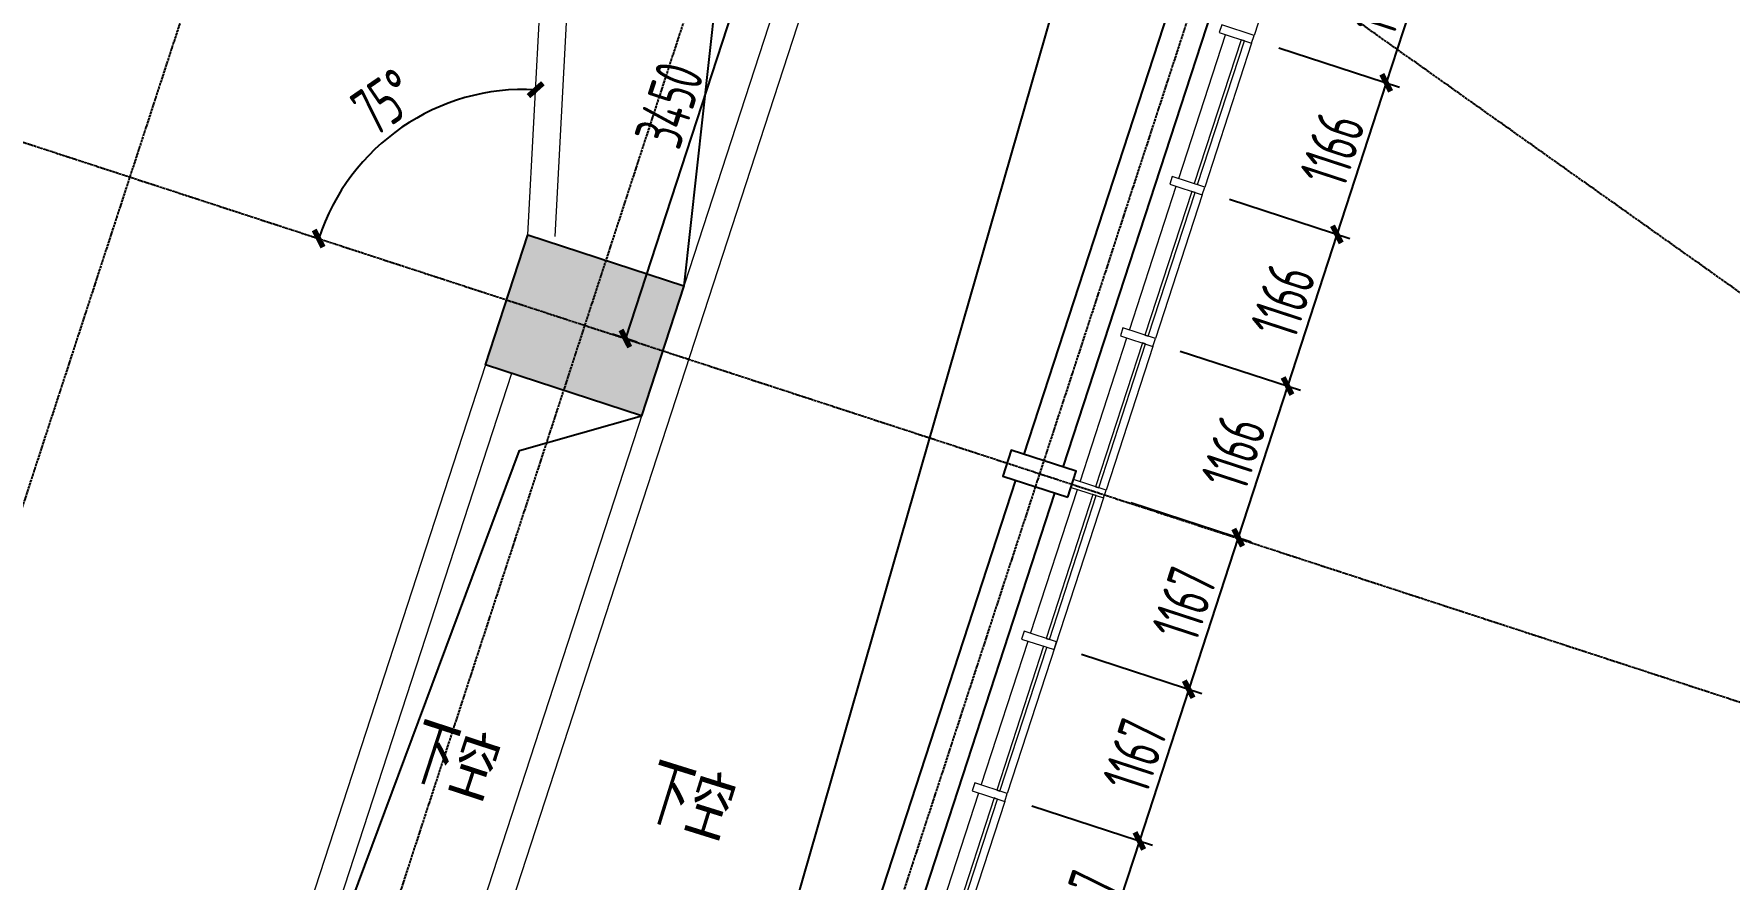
# Model space of a CAD drawing. Header units: millimetres. Extents: x 11515858 to 24947533, y -12764720 to -6305528.
# Drawn here: x 11859438 to 11871839, y -6341330 to -6335151 of the extents above; entities that cross this region are included whole.
import ezdxf
from ezdxf.enums import TextEntityAlignment as Align

# ---------------------------------------------------------------- set-up
doc = ezdxf.new("R2010")
doc.units = ezdxf.units.MM
doc.header["$LTSCALE"] = 10
for name, pattern in [('A2-RG-AXIS$0$CENTER', [2, 1.25, -0.25, 0.25, -0.25]), ('A2-RG-AXIS$0$DOTE', [2.42, 2, -0.2, 0.02, -0.2]), ('A2-RI-F3$0$HIDDEN', [0.375, 0.25, -0.125])]:
    doc.linetypes.add(name, pattern=pattern)
for name, color, linetype in [('A2-RB-F3$0$A-DIMS-100', 1, 'Continuous'), ('A2-RG-AXIS$0$A-GRID', 1, 'A2-RG-AXIS$0$CENTER'), ('A2-RI-F3$0$A-BEAM-PLAN-S', 2, 'Continuous'), ('A2-RI-F3$0$A-COLS-PLAN-C', 7, 'Continuous'), ('A2-RI-F3$0$A-SYMB-AREA', 4, 'Continuous'), ('A2-RI-F3$0$A-SYMB-NAME', 4, 'Continuous'), ('A2-RI-F3$0$A-SYMB-VOID', 35, 'Continuous'), ('A2-RS-F3$0$A-HATH-GRAY', 8, 'Continuous'), ('A2-RS-F3$0$A-WALL-CONC', 6, 'Continuous')]:
    doc.layers.add(name, color=color, linetype=linetype)
for name, color, linetype, lineweight in [('A2-RI-F3$0$A-GLAZ', 140, 'Continuous', 5), ('A2-RI-F3$0$A-GLAZ-CWMG', 3, 'Continuous', 5), ('A2-RI-F3$0$A-WALL', 7, 'Continuous', 5)]:
    doc.layers.add(name, color=color, linetype=linetype, lineweight=lineweight)
doc.styles.add('A2-RB-F3$0$XD2008', font='hzs.shx', dxfattribs={"width": 0.7, "bigfont": 'hztxt.shx'})
doc.styles.add('A2-RI-F3$0$ECADI', font='hzs.shx', dxfattribs={"width": 0.7, "bigfont": 'hztxt.shx'})
doc.dimstyles.new('A2-RB-F3$0$XD100', dxfattribs={"dimscale": 100, "dimtxt": 3.5, "dimasz": 1.5, "dimexe": 1, "dimexo": 2, "dimgap": 0.5, "dimtad": 1, "dimdec": 0, "dimdsep": 46, "dimtxsty": 'A2-RB-F3$0$XD2008', "dimcen": 2.5, "dimclrt": 4, "dimaunit": 1, "dimadec": 0, "dimazin": 0, "dimtfac": 1, "dimtdec": 0, "dimtix": 1, "dimtmove": 1, "dimatfit": 3, "dimfxl": 0, "dimtolj": 1, "dimtzin": 0, "dimarcsym": 0})
doc.dimstyles.new('A2-RB-F3$0$XD100$0', dxfattribs={"dimscale": 100, "dimtxt": 3.5, "dimasz": 1, "dimexe": 1, "dimexo": 2, "dimgap": 0.5, "dimtad": 1, "dimdec": 0, "dimdsep": 46, "dimtxsty": 'A2-RB-F3$0$XD2008', "dimblk1": 'A2-RB-F3$0$_ArchTick', "dimblk2": 'A2-RB-F3$0$_ArchTick', "dimsah": 1, "dimcen": 2.5, "dimclrt": 4, "dimaunit": 1, "dimadec": 0, "dimazin": 0, "dimtfac": 1, "dimtdec": 0, "dimtix": 1, "dimtmove": 1, "dimatfit": 3, "dimfxl": 0, "dimtolj": 1, "dimtzin": 0, "dimarcsym": 0})

# ---------------------------------------------------------------- blocks, each defined once
blk = doc.blocks.new('A2-RG-AXIS')
at = {"layer": 'A2-RG-AXIS$0$A-GRID', "linetype": 'A2-RG-AXIS$0$DOTE'}
for p, q in [((11866017.6, -6318162.5), (11852857, -6358539.7)), ((11875313.6, -6339447.6), (11845488.2, -6318303.1)), ((11869345.5, -6319247.1), (11856184.8, -6359624.4)), ((11872673.2, -6320331.8), (11859512.5, -6360709)), ((11838798, -6329240.5), (11876758.7, -6341613.5))]:
    blk.add_line(p, q, dxfattribs=at)
blk = doc.blocks.new('A2-RB-F3$0$_ArchTick')
at = {"color": 0, "linetype": 'ByBlock', "const_width": 0.4}
blk.add_lwpolyline([(-0.5, -0.5), (0.5, 0.5)], dxfattribs=at)
blk = doc.blocks.new('*D764')
at = {"layer": 'A2-RB-F3$0$A-DIMS-100', "color": 0, "lineweight": -2, "transparency": 16777216}
for p, q in [((11868907, -6334144), (11869788, -6334431)), ((11869693, -6334400), (11869331, -6335508)), ((11868546, -6335252), (11869427, -6335539))]:
    blk.add_line(p, q, dxfattribs=at)
at = {"layer": 'Defpoints', "color": 0, "transparency": 16777216}
for p in [(11868717, -6334082), (11868356, -6335190), (11869331, -6335508)]:
    blk.add_point(p, dxfattribs=at)
at = {"layer": 'A2-RB-F3$0$A-DIMS-100', "color": 0, "lineweight": -2, "transparency": 16777216, "xscale": 100, "yscale": 100, "zscale": 100}
for p, rotation in [((11869693, -6334400), 71.94704049330595), ((11869331, -6335508), 251.9470404933059)]:
    blk.add_blockref('A2-RB-F3$0$_ArchTick', p, dxfattribs=dict(at, rotation=rotation))
at = {"layer": 'A2-RB-F3$0$A-DIMS-100', "color": 4, "transparency": 16777216, "insert": (11869298, -6334884), "char_height": 350, "attachment_point": 5, "rotation": 71.947, "style": 'A2-RB-F3$0$XD2008'}
blk.add_mtext('\\A1;1166', dxfattribs=at)
blk = doc.blocks.new('*D765')
at = {"layer": 'A2-RB-F3$0$A-DIMS-100', "color": 0, "lineweight": -2, "transparency": 16777216}
for p, q in [((11868546, -6335252), (11869427, -6335539)), ((11869331, -6335508), (11868970, -6336616)), ((11868185, -6336360), (11869065, -6336647))]:
    blk.add_line(p, q, dxfattribs=at)
at = {"layer": 'Defpoints', "color": 0, "transparency": 16777216}
for p in [(11868356, -6335190), (11867995, -6336299), (11868970, -6336616)]:
    blk.add_point(p, dxfattribs=at)
at = {"layer": 'A2-RB-F3$0$A-DIMS-100', "color": 0, "lineweight": -2, "transparency": 16777216, "xscale": 100, "yscale": 100, "zscale": 100}
for p, rotation in [((11869331, -6335508), 71.947040493393), ((11868970, -6336616), 251.947040493393)]:
    blk.add_blockref('A2-RB-F3$0$_ArchTick', p, dxfattribs=dict(at, rotation=rotation))
at = {"layer": 'A2-RB-F3$0$A-DIMS-100', "color": 4, "transparency": 16777216, "insert": (11868937, -6335993), "char_height": 350, "attachment_point": 5, "rotation": 71.947, "style": 'A2-RB-F3$0$XD2008'}
blk.add_mtext('\\A1;1166', dxfattribs=at)
blk = doc.blocks.new('*D766')
at = {"layer": 'A2-RB-F3$0$A-DIMS-100', "color": 0, "lineweight": -2, "transparency": 16777216}
for p, q in [((11868185, -6336360), (11869065, -6336647)), ((11868970, -6336616), (11868609, -6337725)), ((11867824, -6337469), (11868704, -6337756))]:
    blk.add_line(p, q, dxfattribs=at)
at = {"layer": 'Defpoints', "color": 0, "transparency": 16777216}
for p in [(11867995, -6336299), (11867633, -6337407), (11868609, -6337725)]:
    blk.add_point(p, dxfattribs=at)
at = {"layer": 'A2-RB-F3$0$A-DIMS-100', "color": 0, "lineweight": -2, "transparency": 16777216, "xscale": 100, "yscale": 100, "zscale": 100}
for p, rotation in [((11868970, -6336616), 71.94704049330595), ((11868609, -6337725), 251.9470404933059)]:
    blk.add_blockref('A2-RB-F3$0$_ArchTick', p, dxfattribs=dict(at, rotation=rotation))
at = {"layer": 'A2-RB-F3$0$A-DIMS-100', "color": 4, "transparency": 16777216, "insert": (11868576, -6337101), "char_height": 350, "attachment_point": 5, "rotation": 71.947, "style": 'A2-RB-F3$0$XD2008'}
blk.add_mtext('\\A1;1166', dxfattribs=at)
blk = doc.blocks.new('*D767')
at = {"layer": 'A2-RB-F3$0$A-DIMS-100', "color": 0, "lineweight": -2, "transparency": 16777216}
for p, q in [((11867824, -6337469), (11868704, -6337756)), ((11868609, -6337725), (11868248, -6338833)), ((11867462, -6338577), (11868343, -6338864))]:
    blk.add_line(p, q, dxfattribs=at)
at = {"layer": 'Defpoints', "color": 0, "transparency": 16777216}
for p in [(11867633, -6337407), (11867272, -6338515), (11868248, -6338833)]:
    blk.add_point(p, dxfattribs=at)
at = {"layer": 'A2-RB-F3$0$A-DIMS-100', "color": 0, "lineweight": -2, "transparency": 16777216, "xscale": 100, "yscale": 100, "zscale": 100}
for p, rotation in [((11868609, -6337725), 71.947040493393), ((11868248, -6338833), 251.947040493393)]:
    blk.add_blockref('A2-RB-F3$0$_ArchTick', p, dxfattribs=dict(at, rotation=rotation))
at = {"layer": 'A2-RB-F3$0$A-DIMS-100', "color": 4, "transparency": 16777216, "insert": (11868214, -6338209), "char_height": 350, "attachment_point": 5, "rotation": 71.947, "style": 'A2-RB-F3$0$XD2008'}
blk.add_mtext('\\A1;1166', dxfattribs=at)
blk = doc.blocks.new('*D768')
at = {"layer": 'A2-RB-F3$0$A-DIMS-100', "color": 0, "lineweight": -2, "transparency": 16777216}
for p, q in [((11867462, -6338577), (11868343, -6338864)), ((11868248, -6338833), (11867886, -6339942)), ((11867101, -6339686), (11867981, -6339973))]:
    blk.add_line(p, q, dxfattribs=at)
at = {"layer": 'Defpoints', "color": 0, "transparency": 16777216}
for p in [(11867272, -6338515), (11866911, -6339624), (11867886, -6339942)]:
    blk.add_point(p, dxfattribs=at)
at = {"layer": 'A2-RB-F3$0$A-DIMS-100', "color": 0, "lineweight": -2, "transparency": 16777216, "xscale": 100, "yscale": 100, "zscale": 100}
for p, rotation in [((11868248, -6338833), 71.94704049329795), ((11867886, -6339942), 251.9470404932979)]:
    blk.add_blockref('A2-RB-F3$0$_ArchTick', p, dxfattribs=dict(at, rotation=rotation))
at = {"layer": 'A2-RB-F3$0$A-DIMS-100', "color": 4, "transparency": 16777216, "insert": (11867853, -6339318), "char_height": 350, "attachment_point": 5, "rotation": 71.947, "style": 'A2-RB-F3$0$XD2008'}
blk.add_mtext('\\A1;1167', dxfattribs=at)
blk = doc.blocks.new('*D769')
at = {"layer": 'A2-RB-F3$0$A-DIMS-100', "color": 0, "lineweight": -2, "transparency": 16777216}
for p, q in [((11867101, -6339686), (11867981, -6339973)), ((11867886, -6339942), (11867525, -6341051)), ((11866739, -6340795), (11867620, -6341082))]:
    blk.add_line(p, q, dxfattribs=at)
at = {"layer": 'Defpoints', "color": 0, "transparency": 16777216}
for p in [(11866911, -6339624), (11866549, -6340734), (11867525, -6341051)]:
    blk.add_point(p, dxfattribs=at)
at = {"layer": 'A2-RB-F3$0$A-DIMS-100', "color": 0, "lineweight": -2, "transparency": 16777216, "xscale": 100, "yscale": 100, "zscale": 100}
for p, rotation in [((11867886, -6339942), 71.94704049337078), ((11867525, -6341051), 251.9470404933707)]:
    blk.add_blockref('A2-RB-F3$0$_ArchTick', p, dxfattribs=dict(at, rotation=rotation))
at = {"layer": 'A2-RB-F3$0$A-DIMS-100', "color": 4, "transparency": 16777216, "insert": (11867492, -6340427), "char_height": 350, "attachment_point": 5, "rotation": 71.947, "style": 'A2-RB-F3$0$XD2008'}
blk.add_mtext('\\A1;1167', dxfattribs=at)
blk = doc.blocks.new('*D770')
at = {"layer": 'A2-RB-F3$0$A-DIMS-100', "color": 0, "lineweight": -2, "transparency": 16777216}
for p, q in [((11866739, -6340795), (11867620, -6341082)), ((11867525, -6341051), (11867163, -6342161)), ((11866378, -6341905), (11867258, -6342192))]:
    blk.add_line(p, q, dxfattribs=at)
at = {"layer": 'Defpoints', "color": 0, "transparency": 16777216}
for p in [(11866549, -6340734), (11866188, -6341843), (11867163, -6342161)]:
    blk.add_point(p, dxfattribs=at)
at = {"layer": 'A2-RB-F3$0$A-DIMS-100', "color": 0, "lineweight": -2, "transparency": 16777216, "xscale": 100, "yscale": 100, "zscale": 100}
for p, rotation in [((11867525, -6341051), 71.94704049338493), ((11867163, -6342161), 251.9470404933849)]:
    blk.add_blockref('A2-RB-F3$0$_ArchTick', p, dxfattribs=dict(at, rotation=rotation))
at = {"layer": 'A2-RB-F3$0$A-DIMS-100', "color": 4, "transparency": 16777216, "insert": (11867130, -6341536), "char_height": 350, "attachment_point": 5, "rotation": 71.947, "style": 'A2-RB-F3$0$XD2008'}
blk.add_mtext('\\A1;1167', dxfattribs=at)
blk = doc.blocks.new('*D663')
at = {"layer": 'A2-RB-F3$0$A-DIMS-100', "color": 0, "lineweight": -2, "transparency": 16777216}
for p, q in [((11864835, -6334098), (11863765, -6337378)), ((11864917, -6334125), (11864739, -6334067)), ((11863848, -6337405), (11863670, -6337347))]:
    blk.add_line(p, q, dxfattribs=at)
at = {"layer": 'Defpoints', "color": 0, "transparency": 16777216}
for p in [(11865107, -6334187), (11863765, -6337378), (11864038, -6337467)]:
    blk.add_point(p, dxfattribs=at)
at = {"layer": 'A2-RB-F3$0$A-DIMS-100', "color": 0, "lineweight": -2, "transparency": 16777216, "xscale": 100, "yscale": 100, "zscale": 100}
for p, rotation in [((11864835, -6334098), 71.94707357169142), ((11863765, -6337378), 251.9470735716914)]:
    blk.add_blockref('A2-RB-F3$0$_ArchTick', p, dxfattribs=dict(at, rotation=rotation))
at = {"layer": 'A2-RB-F3$0$A-DIMS-100', "color": 4, "transparency": 16777216, "insert": (11864086, -6335669), "char_height": 350, "attachment_point": 5, "rotation": 71.9471, "style": 'A2-RB-F3$0$XD2008'}
blk.add_mtext('\\A1;3450', dxfattribs=at)
blk = doc.blocks.new('*D991')
at = {"layer": 'A2-RB-F3$0$A-DIMS-100', "color": 0, "lineweight": -2, "transparency": 16777216}
for p, q in [((11868790, -6333859), (11868930, -6333431)), ((11874128, -6335231), (11868899, -6333527)), ((11874020, -6335563), (11874159, -6335136))]:
    blk.add_line(p, q, dxfattribs=at)
at = {"layer": 'Defpoints', "color": 0, "transparency": 16777216}
for p in [(11868899, -6333527), (11868728, -6334049), (11873958, -6335754)]:
    blk.add_point(p, dxfattribs=at)
at = {"layer": 'A2-RB-F3$0$A-DIMS-100', "color": 0, "lineweight": -2, "transparency": 16777216, "xscale": 100, "yscale": 100, "zscale": 100}
for p, rotation in [((11868899, -6333527), 161.9470652825233), ((11874128, -6335231), 341.9470652825233)]:
    blk.add_blockref('A2-RB-F3$0$_ArchTick', p, dxfattribs=dict(at, rotation=rotation))
at = {"layer": 'A2-RB-F3$0$A-DIMS-100', "color": 4, "transparency": 16777216, "insert": (11872197, -6334334), "char_height": 350, "attachment_point": 5, "rotation": 341.9471, "style": 'A2-RB-F3$0$XD2008'}
blk.add_mtext('\\A1;5500', dxfattribs=at)
blk = doc.blocks.new('*D995')
at = {"layer": 'A2-RB-F3$0$A-DIMS-100', "color": 0, "lineweight": -2, "transparency": 16777216}
blk.add_arc((11863025, -6337137), 1581, 86.9467, 161.947, dxfattribs=at)
at = {"layer": 'Defpoints', "color": 0, "transparency": 16777216}
for p in [(11838798, -6329241), (11863268, -6332569), (11862434, -6335670), (11863052, -6336620), (11876759, -6341613)]:
    blk.add_point(p, dxfattribs=at)
at = {"layer": 'A2-RB-F3$0$A-DIMS-100', "color": 0, "lineweight": -2, "transparency": 16777216, "xscale": 100, "yscale": 100, "zscale": 100}
for p, rotation in [((11863109, -6335558), 356.9467277573058), ((11861521, -6336647), 251.9470404933468)]:
    blk.add_blockref('A2-RB-F3$0$_ArchTick', p, dxfattribs=dict(at, rotation=rotation))
at = {"layer": 'A2-RB-F3$0$A-DIMS-100', "color": 4, "transparency": 16777216, "insert": (11862003, -6335647), "char_height": 350, "attachment_point": 5, "rotation": 34.4469, "style": 'A2-RB-F3$0$XD2008'}
blk.add_mtext('\\A1;75°', dxfattribs=at)
blk = doc.blocks.new('A2-RI-F3$0$5erhfh')
at = {"layer": 'A2-RI-F3$0$A-SYMB-AREA', "style": 'A2-RI-F3$0$ECADI', "width": 0.7}
blk.add_attdef('340M2', text='', height=2.5, dxfattribs=at).set_placement((0, 1.25), align=Align.MIDDLE_LEFT)
at = {"layer": 'A2-RI-F3$0$A-SYMB-NAME', "style": 'A2-RI-F3$0$ECADI', "width": 0.7}
blk.add_attdef('CHINESENAME', (-12.29, 3.09), '', height=4.5, dxfattribs=at)
blk = doc.blocks.new('A2-RI-F3$0$Rectangular Mullion - 60mm x 200mm-5394212-Documents - Level 3')
at = {"layer": 'A2-RI-F3$0$A-GLAZ-CWMG'}
blk.add_line((91287, -20417), (91287, -21523), dxfattribs=at)
blk = doc.blocks.new('A2-RI-F3$0$System Panel - Glazed - Frit-5394266-Documents - Level 3')
at = {"layer": 'A2-RI-F3$0$A-GLAZ', "lineweight": 13}
for p, q in [((553, 44), (-553, 44)), ((-553, 44), (-553, 19)), ((-553, 19), (553, 19)), ((553, 19), (553, 44))]:
    blk.add_line(p, q, dxfattribs=at)
blk = doc.blocks.new('A2-RI-F3$0$Rectangular Mullion - 60mm x 200mm-V14-Documents - Level 3')
at = {"layer": 'A2-RI-F3$0$A-GLAZ-CWMG', "lineweight": 20}
for p, q in [((-30, 150), (30, 150)), ((-30, -100), (-30, 150)), ((30, 150), (30, -100)), ((30, -100), (-30, -100))]:
    blk.add_line(p, q, dxfattribs=at)
blk = doc.blocks.new('A2-RI-F3$0$System Panel - Glazed - Frit-5394267-Documents - Level 3')
at = {"layer": 'A2-RI-F3$0$A-GLAZ', "lineweight": 13}
for p, q in [((553, 44), (-553, 44)), ((-553, 44), (-553, 19)), ((-553, 19), (553, 19)), ((553, 19), (553, 44))]:
    blk.add_line(p, q, dxfattribs=at)
blk = doc.blocks.new('A2-RI-F3$0$System Panel - Glazed - Frit-5394268-Documents - Level 3')
at = {"layer": 'A2-RI-F3$0$A-GLAZ', "lineweight": 13}
for p, q in [((553, 44), (-553, 44)), ((-553, 44), (-553, 19)), ((-553, 19), (553, 19)), ((553, 19), (553, 44))]:
    blk.add_line(p, q, dxfattribs=at)
blk = doc.blocks.new('A2-RI-F3$0$System Panel - Glazed - Frit-5394269-Documents - Level 3')
at = {"layer": 'A2-RI-F3$0$A-GLAZ', "lineweight": 13}
for p, q in [((553, 44), (-553, 44)), ((-553, 44), (-553, 19)), ((-553, 19), (553, 19)), ((553, 19), (553, 44))]:
    blk.add_line(p, q, dxfattribs=at)
blk = doc.blocks.new('A2-RI-F3$0$System Panel - Glazed - Frit-5394280-Documents - Level 3')
at = {"layer": 'A2-RI-F3$0$A-GLAZ', "lineweight": 13}
for p, q in [((553, 44), (-553, 44)), ((-553, 44), (-553, 19)), ((-553, 19), (553, 19)), ((553, 19), (553, 44))]:
    blk.add_line(p, q, dxfattribs=at)
blk = doc.blocks.new('A2-RI-F3$0$System Panel - Glazed - Frit-5394288-Documents - Level 3')
at = {"layer": 'A2-RI-F3$0$A-GLAZ', "lineweight": 13}
for p, q in [((553, 44), (-553, 44)), ((-553, 44), (-553, 19)), ((-553, 19), (553, 19)), ((553, 19), (553, 44))]:
    blk.add_line(p, q, dxfattribs=at)
blk = doc.blocks.new('A2-RI-F3$0$Rectangular Mullion - 60mm x 200mm-5394216-Documents - Level 3')
at = {"layer": 'A2-RI-F3$0$A-GLAZ-CWMG'}
blk.add_line((91287, -22748), (91287, -23854), dxfattribs=at)
blk = doc.blocks.new('A2-RI-F3$0$Rectangular Mullion - 60mm x 200mm-5394221-Documents - Level 3')
at = {"layer": 'A2-RI-F3$0$A-GLAZ-CWMG'}
blk.add_line((91287, -19994), (91287, -20357), dxfattribs=at)
blk = doc.blocks.new('A2-RI-F3$0$Rectangular Mullion - 60mm x 200mm-3663804-Documents - Level 3')
at = {"layer": 'A2-RI-F3$0$A-GLAZ-CWMG'}
blk.add_line((91287, -26247), (91287, -27354), dxfattribs=at)
blk = doc.blocks.new('A2-RI-F3$0$Rectangular Mullion - 60mm x 200mm-5394227-Documents - Level 3')
at = {"layer": 'A2-RI-F3$0$A-GLAZ-CWMG'}
blk.add_line((91287, -21583), (91287, -22688), dxfattribs=at)
blk = doc.blocks.new('A2-RI-F3')
at = {"layer": 'A2-RI-F3$0$A-BEAM-PLAN-S'}
for p, q in [((11866683.4, -6338224.4), (11868790.7, -6331759.1)), ((11866968.7, -6338317.3), (11869076, -6331852.1)), ((11864514.2, -6344879.8), (11866621.5, -6338414.5)), ((11864799.4, -6344972.7), (11866906.7, -6338507.5))]:
    blk.add_line(p, q, dxfattribs=at)
at = {"layer": 'A2-RI-F3$0$A-COLS-PLAN-C'}
blk.add_lwpolyline([(11867001.7, -6338538.4), (11867063.6, -6338348.3), (11866588.2, -6338193.3), (11866526.3, -6338383.5)], close=True, dxfattribs=at)
at = {"layer": 'A2-RI-F3$0$A-GLAZ-CWMG'}
for p, q in [((11867813.8, -6336208), (11868156.4, -6335156.8)), ((11867452.5, -6337316.2), (11867795.2, -6336265)), ((11867091.3, -6338424.5), (11867434, -6337373.3)), ((11867262.9, -6338543.5), (11866558.4, -6340704.9)), ((11866729.8, -6339533.7), (11867072.7, -6338481.5)), ((11866368.2, -6340643), (11866711.2, -6339590.8)), ((11866006.7, -6341752.2), (11866349.6, -6340700))]:
    blk.add_line(p, q, dxfattribs=at)
at = {"layer": 'A2-RI-F3$0$A-SYMB-VOID'}
for points in [[(11867625.9, -6326782.3), (11868507.3, -6329358.6), (11860360.5, -6357664.8)], [(11863411.6, -6333634.6), (11864469.8, -6334475.9), (11864192.9, -6336992.5)], [(11861072.9, -6343337.7), (11862990.4, -6338196.1), (11863882.3, -6337943)]]:
    blk.add_lwpolyline(points, dxfattribs=at)
at = {"layer": 'A2-RI-F3$0$A-WALL'}
for p, q in [((11866758.7, -6329766.4), (11859528.4, -6351948)), ((11863052.1, -6336620.4), (11863268.2, -6332569.4)), ((11863251.8, -6336631), (11863411.6, -6333634.6)), ((11865124.9, -6334133.2), (11860799.4, -6347403.3)), ((11862742.2, -6337571.1), (11860882.7, -6343275.7)), ((11862932.3, -6337633.1), (11861072.9, -6343337.7))]:
    blk.add_line(p, q, dxfattribs=at)
at = {"linetype": 'A2-RI-F3$0$HIDDEN', "ltscale": 3}
blk.add_blockref('A2-RG-AXIS', (0, 0), dxfattribs=at)
ref = blk.add_blockref('A2-RI-F3$0$5erhfh', (11864947.2, -6341546.5), dxfattribs=dict(xscale=99.99999999972489, yscale=99.99999999972489, zscale=99.99999999972489, rotation=342.7000000001773))
ref.add_attrib('CHINESENAME', '下空', (11863865.5, -6340886.2), dxfattribs={"layer": 'A2-RI-F3$0$A-SYMB-NAME', "height": 450, "rotation": 342.7, "style": 'A2-RI-F3$0$ECADI', "width": 0.7})
at = {"layer": 'A2-RI-F3$0$A-GLAZ', "rotation": 251.9467472745553}
for name, p in [('A2-RI-F3$0$System Panel - Glazed - Frit-5394267-Documents - Level 3', (11868080.2, -6335713.4)), ('A2-RI-F3$0$System Panel - Glazed - Frit-5394268-Documents - Level 3', (11867718.9, -6336821.6)), ('A2-RI-F3$0$System Panel - Glazed - Frit-5394288-Documents - Level 3', (11867357.7, -6337929.9)), ('A2-RI-F3$0$System Panel - Glazed - Frit-5394266-Documents - Level 3', (11866996.3, -6339038.6)), ('A2-RI-F3$0$System Panel - Glazed - Frit-5394280-Documents - Level 3', (11866634.8, -6340147.9)), ('A2-RI-F3$0$System Panel - Glazed - Frit-5394269-Documents - Level 3', (11866273.2, -6341257.1))]:
    blk.add_blockref(name, p, dxfattribs=at)
at = {"layer": 'A2-RI-F3$0$A-GLAZ-CWMG', "rotation": 341.9467472745557}
for name in ['A2-RI-F3$0$Rectangular Mullion - 60mm x 200mm-5394221-Documents - Level 3', 'A2-RI-F3$0$Rectangular Mullion - 60mm x 200mm-5394212-Documents - Level 3', 'A2-RI-F3$0$Rectangular Mullion - 60mm x 200mm-5394227-Documents - Level 3', 'A2-RI-F3$0$Rectangular Mullion - 60mm x 200mm-5394216-Documents - Level 3', 'A2-RI-F3$0$Rectangular Mullion - 60mm x 200mm-3663804-Documents - Level 3']:
    blk.add_blockref(name, (11787881, -6287517.1), dxfattribs=at)
at = {"layer": 'A2-RI-F3$0$A-GLAZ-CWMG', "extrusion": (0, 0, -1), "rotation": 288.0532527254447}
for p in [(-11868260.8, -6335159.2), (-11867899.6, -6336267.5), (-11867538.3, -6337375.7), (-11867177.1, -6338484), (-11866815.5, -6339593.2), (-11866454, -6340702.5)]:
    blk.add_blockref('A2-RI-F3$0$Rectangular Mullion - 60mm x 200mm-V14-Documents - Level 3', p, dxfattribs=at)
at = {"layer": 'A2-RI-F3$0$A-SYMB-VOID'}
ref = blk.add_blockref('A2-RI-F3$0$5erhfh', (11863213.2, -6341262.8), dxfattribs=dict(at, xscale=100.0000000008531, yscale=100.0000000008531, zscale=100.0000000008531, rotation=341.9467459263064))
ref.add_attrib('CHINESENAME', '下空', (11862140.2, -6340588.4), dxfattribs={"layer": 'A2-RI-F3$0$A-SYMB-NAME', "height": 450, "rotation": 341.94675, "style": 'A2-RI-F3$0$ECADI', "width": 0.7})
blk = doc.blocks.new('A2-RS-F3')
at = {"layer": 'A2-RS-F3$0$A-HATH-GRAY'}
blk.add_hatch(color=256, dxfattribs=at).paths.add_polyline_path([(11863052, -6336620), (11864193, -6336993), (11863882, -6337943), (11862742, -6337570)])
at = {"layer": 'A2-RS-F3$0$A-WALL-CONC'}
blk.add_lwpolyline([(11863052, -6336620), (11864193, -6336993), (11863882, -6337943), (11862742, -6337570), (11863052, -6336620)], dxfattribs=at)
blk = doc.blocks.new('A2-RB-F3')
at = {"layer": 'A2-RB-F3$0$A-DIMS-100'}
dim = blk.add_angular_dim_2l(base=(11862433.5, -6335670.3), line1=((11838798, -6329240.5), (11876758.7, -6341613.5)), line2=((11863052.1, -6336620.4), (11863268.2, -6332569.4)), dimstyle='A2-RB-F3$0$XD100', override={"dimasz": 1, "dimblk1": 'A2-RB-F3$0$_ArchTick', "dimblk2": 'A2-RB-F3$0$_ArchTick', "dimsah": 1}, dxfattribs=at)
dim.commit()
dim.dimension.update_dxf_attribs({"geometry": '*D995', "text_midpoint": (11862002.8, -6335647.5)})
dim = blk.add_linear_dim(base=(11868898.7, -6333526.5), p1=(11873958, -6335753.6), p2=(11868728.4, -6334049), angle=161.94707, dimstyle='A2-RB-F3$0$XD100$0', dxfattribs=at)
dim.commit()
dim.dimension.update_dxf_attribs({"geometry": '*D991', "text_midpoint": (11872127, -6334548), "dimtype": 129})
for p1, p2, distance, picture, middle in [((11865106.9, -6334187.3), (11864037.8, -6337467.2), -286.5, '*D663', (11864086, -6335668.7)), ((11868717.1, -6334082), (11868355.9, -6335190.3), 1026, '*D764', (11869298.1, -6334884.4)), ((11868355.9, -6335190.3), (11867994.7, -6336298.5), 1026, '*D765', (11868936.9, -6335992.6)), ((11867994.7, -6336298.5), (11867633.5, -6337406.8), 1026, '*D766', (11868575.7, -6337100.9)), ((11867633.5, -6337406.8), (11867272.2, -6338515), 1026, '*D767', (11868214.5, -6338209.1)), ((11867272.2, -6338515), (11866910.7, -6339624.3), 1026, '*D768', (11867853.1, -6339317.9)), ((11866910.7, -6339624.3), (11866549.1, -6340733.5), 1026, '*D769', (11867491.5, -6340427.1)), ((11866549.1, -6340733.5), (11866187.6, -6341842.8), 1026, '*D770', (11867130, -6341536.4))]:
    dim = blk.add_aligned_dim(p1=p1, p2=p2, distance=distance, dimstyle='A2-RB-F3$0$XD100$0', dxfattribs=at)
    dim.commit()
    dim.dimension.update_dxf_attribs({"geometry": picture, "text_midpoint": middle})

msp = doc.modelspace()

# ---------------------------------------------------------------- block references
for name in ['A2-RB-F3', 'A2-RI-F3', 'A2-RG-AXIS', 'A2-RS-F3']:
    msp.add_blockref(name, (0, 0))

doc.saveas('drawing.dxf')
